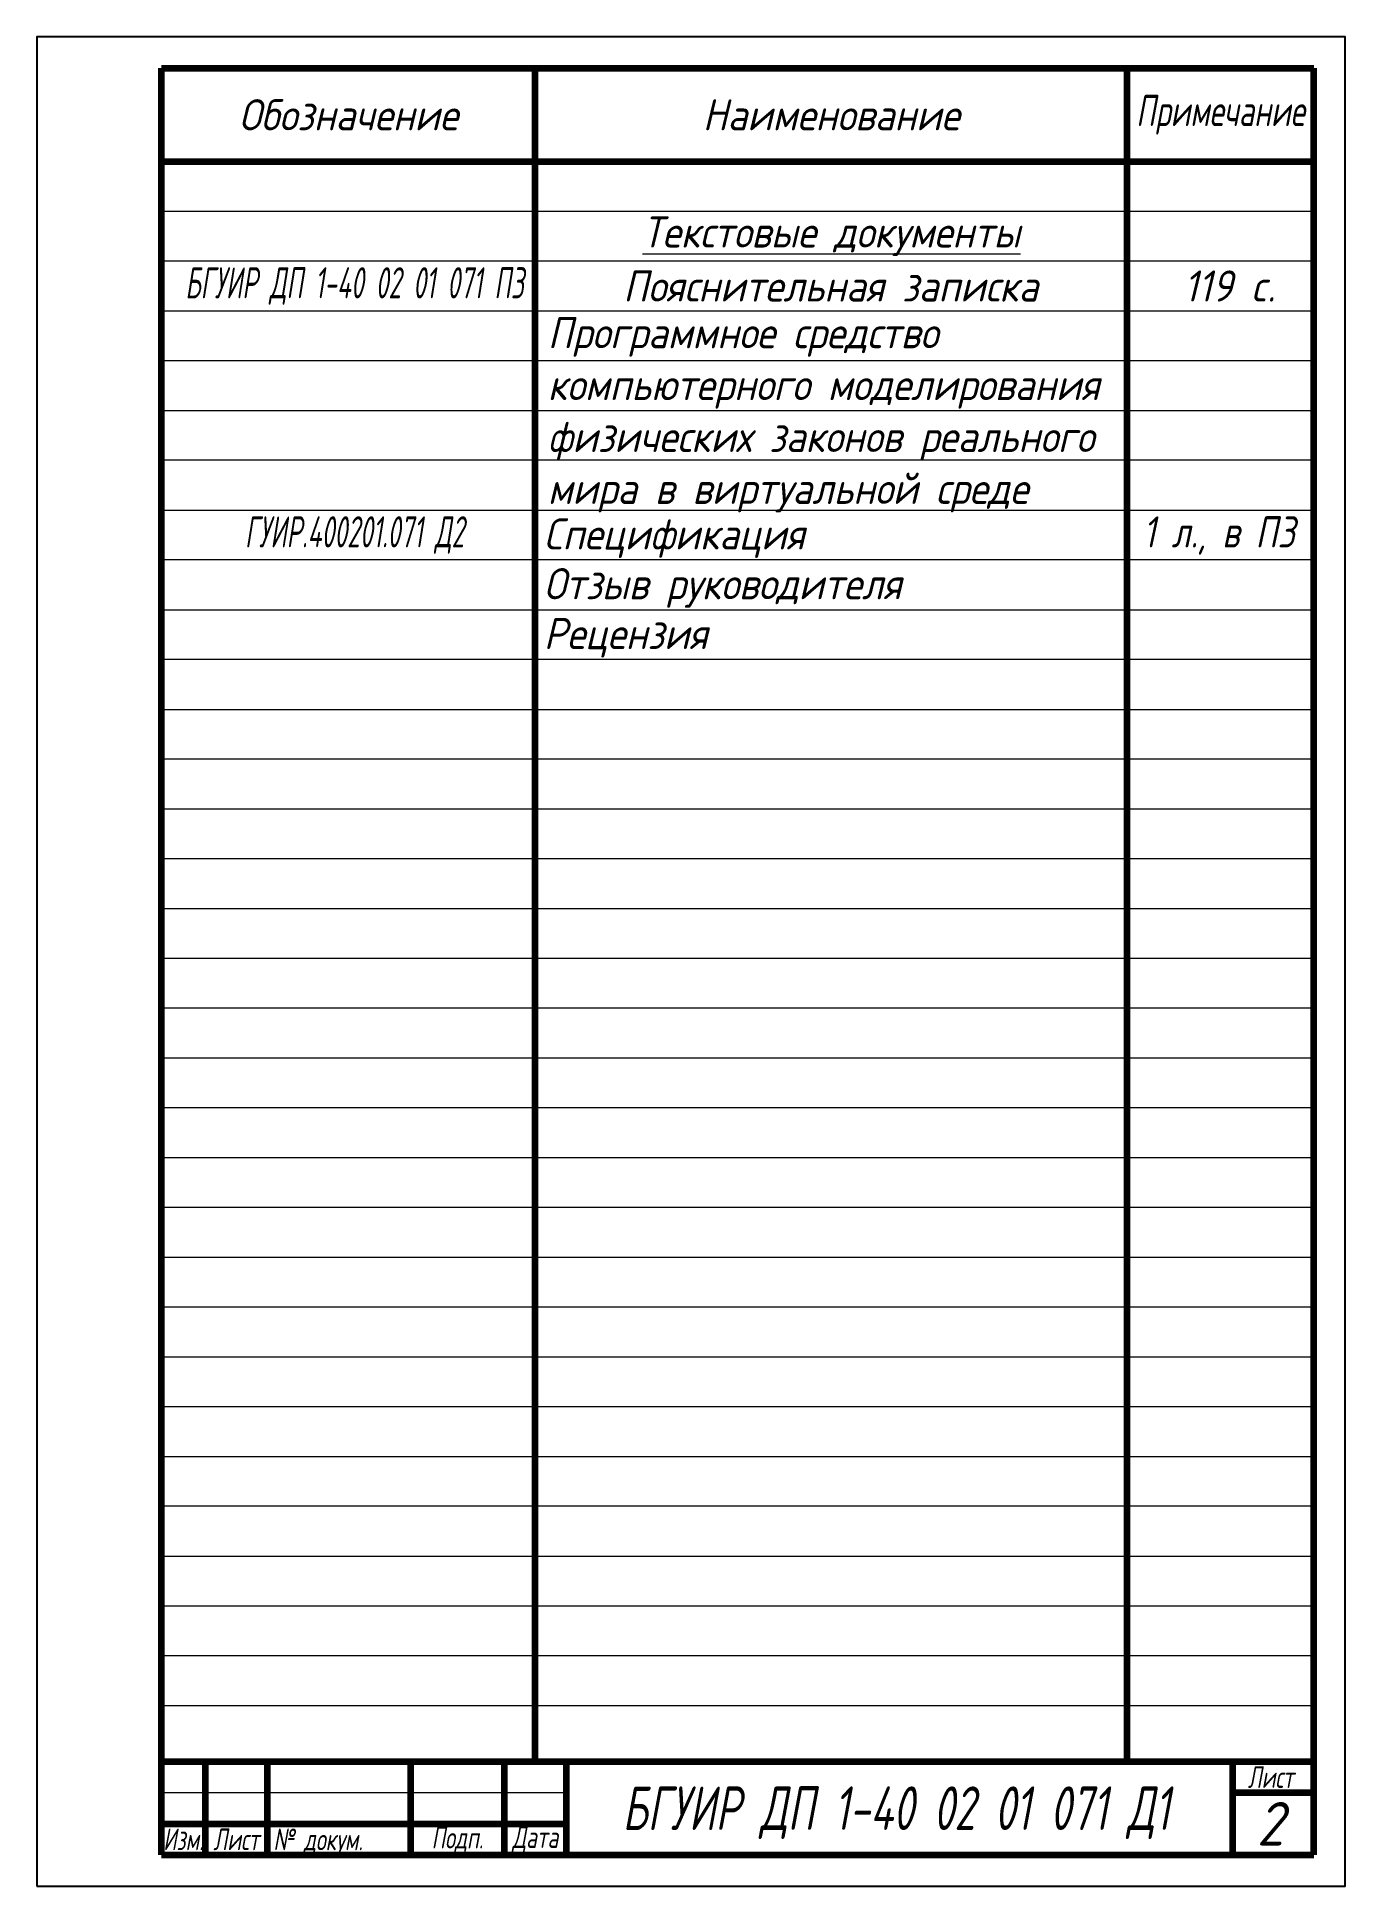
# Model space of a CAD drawing. Header units: millimetres. Extents: x 0 to 210, y 0 to 297.
import ezdxf

# ---------------------------------------------------------------- set-up
doc = ezdxf.new("R2010")
doc.units = ezdxf.units.MM
doc.header["$LTSCALE"] = 0.5
doc.layers.get('Defpoints').update_dxf_attribs({"color": 5})
doc.styles.get("Standard").update_dxf_attribs({"font": 'ISOCPEUI.TTF', "width": 0.9})

msp = doc.modelspace()

# ---------------------------------------------------------------- linework, layer by layer
at = {"color": 7, "linetype": 'Continuous', "lineweight": 100}
msp.add_line((20, 5), (20, 292), dxfattribs=at)
at = {"lineweight": 100}
for p, q in [((20, 292), (205, 292)), ((80, 20), (80, 292)), ((175, 20), (175, 292)), ((205, 5), (205, 292)), ((20, 277), (205, 277)), ((20, 20), (205, 20)), ((27, 20), (27, 5)), ((37, 5), (37, 20)), ((60, 5), (60, 20)), ((75, 20), (75, 5)), ((85, 5), (85, 20)), ((192, 5), (192, 20)), ((192, 15), (205, 15)), ((20, 10), (85, 10)), ((20, 5), (85, 5)), ((85, 5), (205, 5))]:
    msp.add_line(p, q, dxfattribs=at)
at = {"lineweight": 20}
for p, q in [((20, 269), (205, 269)), ((205, 261), (20, 261)), ((20, 253), (205, 253)), ((205, 245), (20, 245)), ((20, 237), (205, 237)), ((205, 229), (20, 229)), ((20, 221), (205, 221)), ((205, 213), (20, 213)), ((20, 205), (205, 205)), ((205, 197), (20, 197)), ((20, 189), (205, 189)), ((205, 181), (20, 181)), ((20, 173), (205, 173)), ((205, 165), (20, 165)), ((20, 157), (205, 157)), ((205, 149), (20, 149)), ((205, 141), (20, 141)), ((20, 133), (205, 133)), ((205, 125), (20, 125)), ((20, 117), (205, 117)), ((205, 109), (20, 109)), ((20, 101), (205, 101)), ((205, 93), (20, 93)), ((20, 85), (205, 85)), ((20, 77), (205, 77)), ((20, 69), (205, 69)), ((205, 61), (20, 61)), ((20, 53), (205, 53)), ((20, 45), (205, 45)), ((205, 37), (20, 37)), ((20, 29), (205, 29)), ((20, 15), (85, 15))]:
    msp.add_line(p, q, dxfattribs=at)
at = {"layer": 'Defpoints'}
msp.add_lwpolyline([(0, 0), (210, 0), (210, 297), (0, 297)], close=True, dxfattribs=at)

# ---------------------------------------------------------------- texts
at = {"lineweight": 100, "width": 0.7}
msp.add_text('БГУИР ДП 1-40 02 01 071 Д1', height=7, dxfattribs=at).set_placement((94, 9))
at = {"lineweight": 20, "width": 0.7}
msp.add_text('№ докум.', height=3.5, dxfattribs=at).set_placement((37.95, 5.74))
at = {"lineweight": 20}
for s, width, gutter_width, insert, char_height, attachment_point in [('{\\fISOCPEUR|b0|i1|c204|p34;Обозначение}', 60, 35, (50, 284.5), 5, 5), ('{\\fISOCPEUR|b0|i1|c204|p34;Наименование}', 95, 35, (127.5, 284.5), 5, 5), ('{\\fISOCPEUR|b0|i1|c204|p34;\\W0.7;Примечание}', 30, 35, (190, 284.5), 5, 5), ('{\\fISOCPEUR|b0|i1|c204|p34;\\LТекстовые\\fISOCPEUR|b0|i1|c0|p34; \\fISOCPEUR|b0|i1|c204|p34;документы}', 95, 35, (127.54, 265), 5, 5), ('{\\W0.6; \\fISOCPEUR|b0|i1|c204|p34;БГУИР\\fISOCPEUR|b0|i1|c0|p34; \\fISOCPEUR|b0|i1|c204|p34;ДП\\fISOCPEUR|b0|i1|c0|p34; 1-40 02 01 0\\fISOCPEUR|b0|i1|c204|p34;7\\fISOCPEUR|b0|i1|c0|p34;1 \\fISOCPEUR|b0|i1|c204|p34;ПЗ}', 60, 35, (50.04, 257), 5, 5), (' {\\fISOCPEUR|b0|i1|c204|p34;Пояснительная} {\\fISOCPEUR|b0|i1|c204|p34;записка}', 95, 35, (126, 257), 5, 5), ('{\\C1; }1{\\fISOCPEUR|b0|i1|c204|p34;19} c.', 30, 35, (190.04, 257), 5, 5), ('{\\fISOCPEUR|b0|i1|c204|p34;Программное средство компьютерного моделирования физических законов реального мира в виртуальной среде}', 95, 35, (82, 252), 5, 1), ('{\\W0.6; \\fISOCPEUR|b0|i1|c204|p34;ГУИР\\fISOCPEUR|b0|i1|c0|p34;.400201.0\\fISOCPEUR|b0|i1|c204|p34;7\\fISOCPEUR|b0|i1|c0|p34;1 \\fISOCPEUR|b0|i1|c204|p34;Д\\fISOCPEUR|b0|i1|c0|p34;2}', 60, 17.5, (50.04, 217), 5, 5), ('{\\W0.8; 1 \\fISOCPEUR|b0|i1|c204|p34;л\\fISOCPEUR|b0|i1|c0|p34;., \\fISOCPEUR|b0|i1|c204|p34;в\\fISOCPEUR|b0|i1|c0|p34; \\fISOCPEUR|b0|i1|c204|p34;ПЗ}', 30, 35, (175.04, 220), 5, 1), (' {\\fISOCPEUR|b0|i1|c204|p34;Спецификация}', 95, 35, (78.5, 216.5), 5, 4), (' {\\fISOCPEUR|b0|i1|c204|p34;Отзыв} {\\fISOCPEUR|b0|i1|c204|p34;руководителя}', 95, 35, (78.5, 208.5), 5, 4), (' {\\fISOCPEUR|b0|i1|c204|p34;Рецензия}', 95, 35, (78.5, 200.5), 5, 4), ('{\\fISOCPEUR|b0|i1|c204|p34;\\W0.7;Лист}', 10, 35, (198.07, 17.5), 3.5, 5), ('2', 7.6059, 35, (198, 10), 7, 5), ('{\\fISOCPEUR|b0|i1|c204|p34;\\W0.7;Изм\\fISOCPEUR|b0|i1|c0|p34;.}', 7, 35, (23.5, 7.5), 3.5, 5), ('{\\fISOCPEUR|b0|i1|c204|p34;\\W0.7;Лист}', 10, 35, (32, 7.5), 3.5, 5), ('{\\fISOCPEUR|b0|i1|c204|p34;\\W0.7;Подп\\fISOCPEUR|b0|i1|c0|p34;.}', 15, 35, (67.5, 7.5), 3.5, 5), ('{\\fISOCPEUR|b0|i1|c204|p34;\\W0.7;Дата}', 10, 35, (80, 7.5), 3.5, 5)]:
    msp.add_mtext_dynamic_manual_height_columns(s, width=width, gutter_width=gutter_width, heights=[0], dxfattribs=dict(at, insert=insert, char_height=char_height, attachment_point=attachment_point))

doc.saveas('drawing.dxf')
